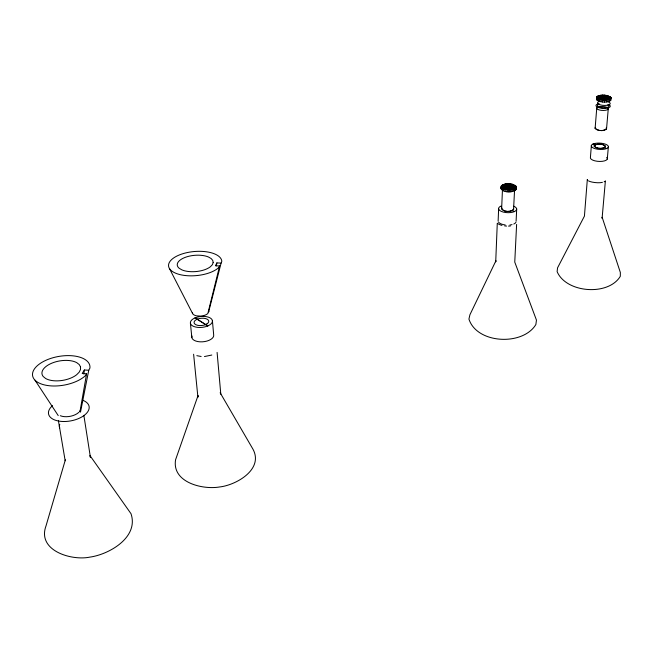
<?xml version="1.0" encoding="UTF-8"?>
<svg xmlns="http://www.w3.org/2000/svg" width="653" height="653" viewBox="0 0 653 653"><rect width="100%" height="100%" fill="white"/><g stroke="black" fill="none" stroke-linecap="round" stroke-linejoin="round"><path stroke-width="0.98" d="M610.808 100.227L610.816 99.591C607.208 96.448 600.385 96.081 596.507 98.897L596.483 99.534C600.05 102.709 606.955 103.084 610.808 100.227L610.988 97.632C607.372 94.505 600.548 94.13 596.662 96.946L596.483 99.534M602.033 95.207L610.988 97.632L610.971 98.268C607.119 101.117 600.221 100.742 596.638 97.575L596.662 96.946L601.127 95.248L600.964 97.191M595.161 127.849L595.577 127.351L595.128 128.396C597.879 131.065 603.535 131.4 606.531 128.992L606.196 127.939L606.531 129.008C603.511 131.384 597.854 131.082 595.12 128.38L596.769 107.9M497.284 223.179L495.717 261.845L495.954 260.718L469.923 314.746L468.927 319.088C476.943 344 522.882 346.074 535.876 324.517L536.456 320.101L514.76 262.09L516.613 224.412M498.133 221.114L498.639 208.731M501.08 188.709L501.333 185.942C505.185 182.685 513.07 182.701 516.221 186.84L515.984 189.615C512.172 192.929 504.173 192.913 501.08 188.709L501.333 185.942L506.377 183.828L506.287 185.803L504.524 186.097L504.606 184.122M501.431 189.509L501.161 186.734L508.303 183.738L508.214 185.713L506.287 185.803M501.022 206.095L501.022 206.054A9.052 3.804 2.1 0 0 501.602 211.515A9.052 3.804 2.1 0 0 514.401 211.613L514.417 211.572A9.052 3.804 2.1 0 0 513.699 206.209M501.994 185.215L501.912 187.191L501.243 187.917M502.271 190.26L502.353 188.276L501.512 187.525L510.254 183.86L510.164 185.827L512.009 186.146L512.099 184.17L502.353 188.276C506.467 190.252 512.507 190.929 516.082 187.631L516.221 186.84L507.34 183.787M514.654 188.431L513.56 209.531C510.54 212.241 504.018 212.225 501.643 208.74L502.475 189.313M503.545 190.905L503.626 188.921L513.723 184.668L513.625 186.644M505.169 191.411L505.251 189.419L515.005 185.305L514.907 187.28L516.131 188.823M507.03 191.737L507.112 189.745L515.854 186.048L515.764 188.023M508.997 191.851L509.087 189.868L516.221 186.84M510.94 191.762L511.038 189.77L516.082 187.631L515.984 189.615M512.727 191.468L512.817 189.476L501.659 185.574M514.221 190.986L514.319 188.995L502.549 184.897M515.331 190.358L515.429 188.366L503.822 184.366M516.099 221.269L516.703 208.919M591.381 145.35L590.426 157.283A8.53 3.224 3.4 0 0 599.846 161.446A8.53 3.224 3.4 0 0 606.751 157.381M593.177 143.962L594.744 143.48A8.579 3.167 3.3 0 1 608.237 146.06A8.579 3.167 3.3 0 1 597.846 149.268A8.579 3.167 3.3 0 1 593.144 143.978L594.744 143.448M596.94 100.17L597.177 96.358M597.985 97.811L598.148 95.86M597.854 100.766L598.017 98.807L606.629 95.509L606.466 97.46M599.332 97.428L599.487 95.485M599.176 101.28L599.332 99.321L608.253 95.901L608.09 97.852M600.801 101.68L600.956 99.713L609.576 96.407L609.404 98.358M602.784 97.117L602.948 95.175L596.638 97.575M602.621 101.933L602.784 99.966L610.506 97.003L610.302 100.815M604.662 97.207L604.825 95.265L597.095 98.211M604.515 102.023L604.678 100.064L610.988 97.632M606.351 101.95L606.515 99.982L610.971 98.268L600.287 95.362M608 101.713L608.163 99.746M606.531 128.992L608.245 108.986A5.804 1.983 3 0 0 600.319 106.504A5.804 1.983 3 0 0 598.94 109.859A5.804 1.983 3 0 0 608.245 108.986M609.347 101.321L609.518 99.362L597.666 96.113M606.588 148.566L604.327 147.758C601.095 148.664 596.548 148.9 594.165 146.174L594.206 145.627C597.177 143.211 602.841 143.538 605.511 146.272L605.486 146.827C602.531 149.268 596.85 148.925 594.173 146.19L594.197 145.643C597.152 143.203 602.809 143.546 605.502 146.256L604.327 147.758M607.29 159.071L608.327 147.137M83.829 373.998L84.368 369.998L88.751 370.251L89.91 368.096A29.059 14.586 -9.8 0 0 53.187 357.681A29.059 14.586 -9.8 0 0 38.045 382.487A29.059 14.586 -9.8 0 0 85.119 375.948L86.604 373.777L82.188 373.524L84.368 369.998M605.355 181.24L602.107 218.29L602.156 217.302L620.35 272.481L620.309 276.309C608.343 296.25 566.127 293.017 557.123 271.648L557.54 267.877L584.427 216.127L587.325 179.477L587.422 180.081M80.017 411.382L86.604 373.777M513.691 208.878L513.568 209.507C510.564 212.249 504.051 212.209 501.651 208.756L501.782 208.103M216.306 265.902L216.894 262.906L221.081 263.102L221.808 261.363A26.732 12.081 -5.1 0 0 185.362 253.005A26.732 12.081 -5.1 0 0 175.241 273.027A26.732 12.081 -5.1 0 0 218.608 267.706L219.645 265.951L215.433 265.755L216.894 262.906M80.499 412.141L88.751 370.251M208.854 311.391L208.617 311.979L221.081 263.102M501.643 208.74L501.79 208.078M219.645 265.951L207.85 313.505A8.154 3.967 -5.5 0 1 200.773 316.093L196.602 315.864A8.44 4.106 -5.5 0 1 192.357 312.656M65.365 459.794L46.028 525.845C36.805 550.65 71.487 560.919 89.722 557.14C109.247 554.47 139.007 537.264 131 513.691L89.975 455.574L90.424 457.394L83.862 415.349M604.131 181.812L605.462 181.012M211.809 355.028L204.479 356.546M195.092 317.889L197.63 317.048A11.077 5.469 -5.6 0 1 212.405 321.603A11.077 5.469 -5.6 0 1 195.884 327.088A11.077 5.469 -5.6 0 1 195.092 317.889L207.834 325.969L195.141 317.872M602.433 182.326C598.736 183.452 590.443 182.252 588.459 180.848M508.507 226.085L510.417 225.995M508.214 185.713L510.164 185.827M504.663 225.93L506.589 226.06M201.132 356.489L196.839 355.673M598.785 95.681L610.473 98.856M604.001 95.224L610.506 97.003M596.924 96.652L605.372 98.978M596.654 97.264L606.515 99.982M596.875 97.909L604.678 100.064M597.609 98.538L602.784 99.966M500.361 224.893L501.945 225.424M593.144 143.938L595.373 144.697M505.471 183.975L516.082 187.631M509.397 183.803L515.854 186.048M501.243 186.342L511.038 189.77M501.349 187.15L509.087 189.868M501.977 187.942L507.112 189.745M512.156 210.641L514.417 211.572M497.961 223.71L499.765 224.697M35.017 380.201L58.215 415.577M220.134 392.731L252.997 449.24C263.82 469.344 236.198 485.187 219.49 486.983C202.463 489.913 171.763 482.355 175.575 459.769L198.047 395.53L197.908 397.195L193.614 354.228M169.38 268.432L192.668 313.685M58.403 420.646L65.178 460.773M190.407 323.194L191.843 337.519M217.098 352.4L220.812 394.281M212.405 320.623L213.678 334.875A11.003 5.551 -5.7 0 1 202.34 341.829A11.003 5.551 -5.7 0 1 191.974 336.058M80.458 410.166A12.138 6.416 -10.4 0 1 79.282 411.896M78.719 412.443A12.138 6.416 -10.4 0 1 60.321 415.724M59.725 427.886A12.048 6.489 -10.7 0 1 59.782 424.466M82.433 400.15A20.627 10.913 -10.4 0 1 84.368 415.251A20.627 10.913 -10.4 0 1 56.076 420.45A20.627 10.913 -10.4 0 1 52.558 405.635M515.927 222.273A9.003 3.869 2.1 0 1 513.821 224.003M512.034 224.608A9.003 3.869 2.1 0 1 509.895 224.983M505.218 224.942A9.003 3.869 2.1 0 1 498.541 222.126M502.516 188.342A6.081 2.465 2 0 1 509.071 185.95A6.081 2.465 2 0 1 514.54 189.068M607.763 104.888A5.812 1.983 2.9 0 1 606.621 107.623A5.812 1.983 2.9 0 1 598.483 106.855A5.812 1.983 2.9 0 1 599.65 104.129M608.857 104.66A7.191 2.449 2.9 0 1 607.453 108.039A7.191 2.449 2.9 0 1 597.381 107.092A7.191 2.449 2.9 0 1 598.834 103.721M607.772 101.713A6.399 2.163 2.9 0 1 608.514 104.937A6.399 2.163 2.9 0 1 599.087 104.472A6.399 2.163 2.9 0 1 600.017 101.329M80.531 366.913L80.515 369.508L79.184 372.177L76.63 374.757A19.598 9.836 -9.8 0 1 45.628 378.487L43.196 376.495A19.598 9.836 -9.8 0 1 51.914 363.133A19.598 9.836 -9.8 0 1 76.768 362.668L79.25 364.586L80.531 366.913M213.172 262.514L212.372 264.677L210.388 266.759A18.031 8.146 -5.1 0 1 181.746 269.811L179.102 268.212A18.031 8.146 -5.1 0 1 185.06 257.421A18.031 8.146 -5.1 0 1 208.47 257.004L211.139 258.547L212.747 260.425L213.172 262.514M207.058 323.839L205.63 324.59A7.387 3.649 -5.6 0 1 195.965 324.761A7.387 3.649 -5.6 0 1 195.818 319.937L197.239 319.195A7.387 3.649 -5.6 0 1 206.862 319.039A7.387 3.649 -5.6 0 1 207.058 323.839"/></g></svg>
